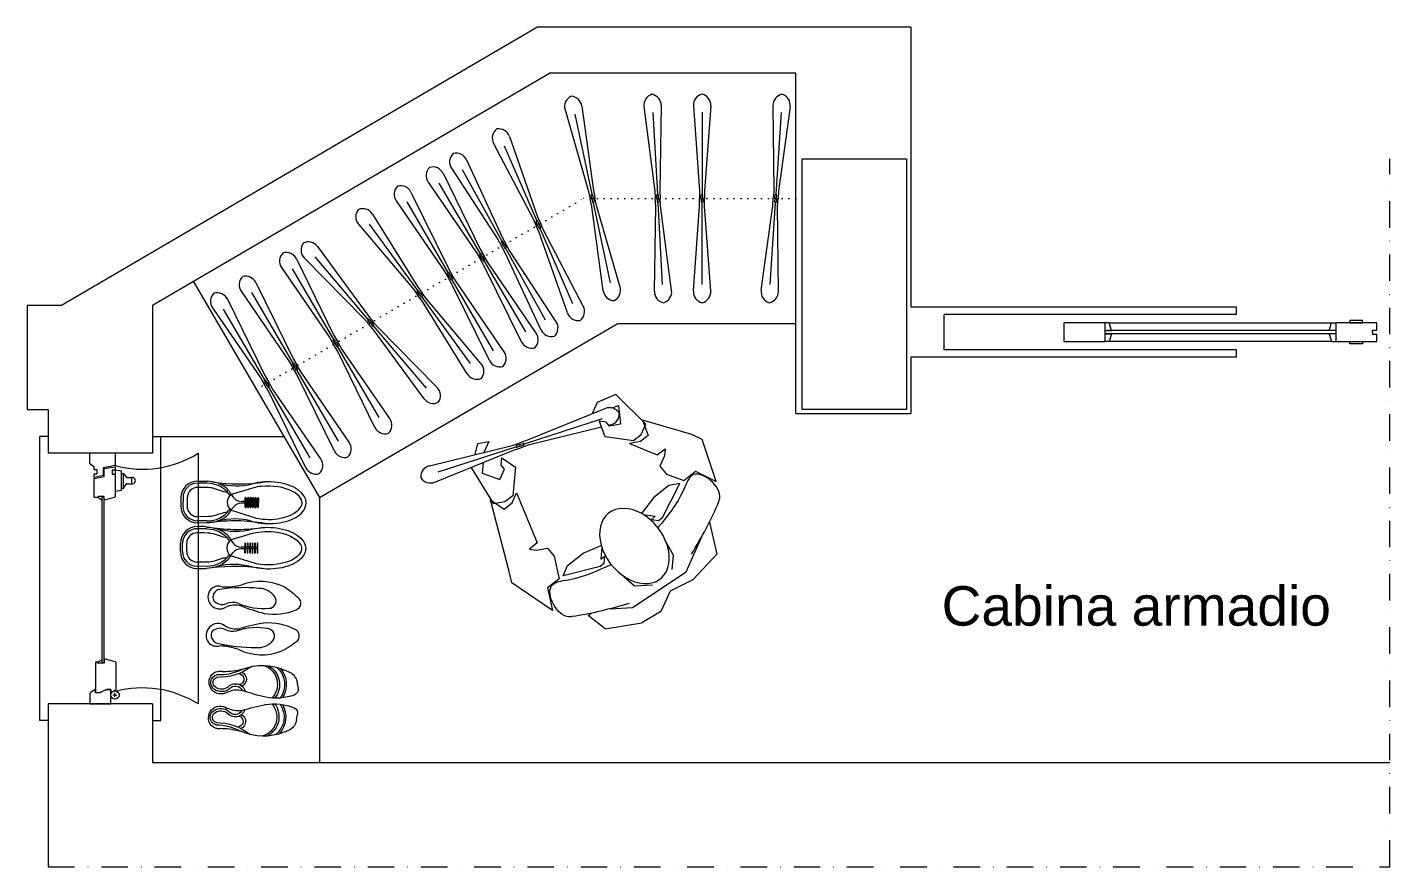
# Model space of a CAD drawing. Header units: millimetres. Extents: x 19853 to 22240, y 676 to 1165.
# Drawn here: x 19853 to 20505, y 763 to 1165 of the extents above; entities that cross this region are included whole.
import ezdxf

# ---------------------------------------------------------------- set-up
doc = ezdxf.new("R2010")
doc.units = ezdxf.units.MM
for name, pattern in [('0', [0]), ('PUNTO2', [3.175, 0, -3.175]), ('TRATTOPUNTO', [25.4, 12.7, -6.35, 0, -6.35])]:
    doc.linetypes.add(name, pattern=pattern)
for name, color, linetype, lineweight in [('MURATURA', 5, 'Continuous', 20), ('PROIEZIONI_sottili', 8, 'Continuous', 5), ('TESTO', 252, 'Continuous', 9)]:
    doc.layers.add(name, color=color, linetype=linetype, lineweight=lineweight)
doc.styles.get("Standard").update_dxf_attribs({"font": 'ARIAL.TTF'})

# ---------------------------------------------------------------- blocks, each defined once
blk = doc.blocks.new("uomo dall'alto")
at = {"layer": 'PROIEZIONI_sottili'}
for p, q in [((71.81, 71.55), (68.13, 30.96)), ((75.4, 67.9), (69.03, 29.2)), ((79.97, 70.21), (70.45, 30.58)), ((66.95, 23.78), (67.54, 27.37)), ((68.13, 30.96), (67.54, 27.37)), ((68.31, 27.24), (68.04, 25.61)), ((68.31, 27.24), (68.58, 28.88)), ((69.08, 27.12), (68.81, 25.48)), ((69.08, 27.12), (69.35, 28.75)), ((69.27, 23.4), (69.86, 26.99)), ((70.45, 30.58), (69.86, 26.99)), ((58.5, -11.4), (66.95, 23.78)), ((62, -13.54), (68.37, 25.16)), ((65.59, -17.2), (69.27, 23.4)), ((57.43, -15.85), (57.64, -14.97))]:
    blk.add_line(p, q, dxfattribs=at)
at = {"layer": 'PROIEZIONI_sottili', "linetype": '0'}
for p, q in [((-8.72, 49.64), (12.02, 60.9)), ((12.02, 60.9), (17.38, 59.51)), ((17.38, 59.51), (51.99, 51.67)), ((49.54, 51.19), (69.62, 52.65)), ((69.62, 52.65), (70.06, 52.27)), ((1.99, 46.87), (-8.72, 49.64)), ((3.34, 39.87), (1.99, 46.87)), ((22.53, 45.99), (20.53, 43.18)), ((23.43, 41.33), (22.53, 45.99)), ((51.99, 51.67), (45.08, 47.92)), ((45.08, 47.92), (45.97, 43.25)), ((47.98, 46.06), (49.54, 51.19)), ((48.88, 41.39), (47.98, 46.06)), ((65.16, 49.37), (58.7, 43.28)), ((69.54, 46.56), (65.16, 49.37)), ((74.7, 48.27), (78.79, 44.74)), ((14.06, 37.1), (3.34, 39.87)), ((20.53, 43.18), (18.97, 38.05)), ((49.33, 39.06), (23.43, 41.33)), ((45.97, 43.25), (49.33, 39.06)), ((60.49, 33.96), (48.88, 41.39)), ((58.7, 43.28), (62.05, 39.09)), ((62.05, 39.09), (64.51, 39.57)), ((64.51, 39.57), (67.41, 37.71)), ((73.88, 43.79), (73.66, 43.93)), ((77.23, 39.6), (73.88, 43.79)), ((78.79, 44.74), (77.23, 39.6)), ((-28.12, 31.39), (-18.75, 35.62)), ((-18.75, 35.62), (-18.41, 33.84)), ((-0.43, 19.8), (3.79, 37.54)), ((3.79, 37.54), (7.15, 33.35)), ((7.15, 33.35), (8.94, 24.02)), ((18.97, 38.05), (14.06, 37.1)), ((67.41, 37.71), (60.49, 33.96)), ((-28.12, 31.39), (-33.58, 14.39)), ((-20.6, 24.83), (-24.97, 15.07)), ((0.02, 17.47), (-0.43, 19.8)), ((8.94, 24.02), (8.31, 14.64)), ((-32.95, 3.78), (-33.58, 14.39)), ((-24.97, 15.07), (-21.59, -15.72)), ((2.93, 15.61), (0.02, 17.47)), ((2.48, 17.94), (2.93, 15.61)), ((7.39, 14.8), (2.48, 17.94)), ((-16.26, 9.49), (-19.82, 1.55)), ((-9.87, 11.8), (-16.26, 9.49)), ((-26.29, -4.54), (-32.95, 3.78)), ((-26.5, -16.67), (-26.29, -4.54)), ((-17.58, -10.11), (-11.77, -13.83)), ((8.32, -12.38), (6.31, -15.18)), ((8.77, -14.71), (8.32, -12.38)), ((12.16, -9.97), (8.77, -14.71)), ((17.03, -17.96), (12.96, -9.48)), ((53.85, -10.86), (45.83, -22.08)), ((61.67, -11.77), (53.85, -10.86)), ((59.66, -14.58), (61.67, -11.77)), ((66.58, -10.83), (65.99, -12.78)), ((69.93, -15.02), (66.58, -10.83)), ((-20.9, -32.52), (-26.5, -16.67)), ((-21.59, -15.72), (-9.86, -30.38)), ((-11.77, -13.83), (-4.98, -13.6)), ((6.31, -15.18), (6.76, -17.52)), ((6.76, -17.52), (17.27, -32.42)), ((18.83, -27.28), (17.03, -17.96)), ((55.65, -20.19), (57.21, -15.05)), ((57.21, -15.05), (59.66, -14.58)), ((69.27, -24.82), (69.93, -15.02)), ((45.38, -19.75), (34.46, -29.11)), ((43.83, -24.89), (45.38, -19.75)), ((44.73, -29.55), (43.83, -24.89)), ((45.83, -22.08), (46.73, -26.74)), ((50.09, -30.94), (69.27, -24.82)), ((63.92, -23.43), (55.65, -20.19)), ((64.41, -20.12), (63.92, -23.43)), ((-5.7, -36.45), (-20.9, -32.52)), ((17.27, -32.42), (18.83, -27.28)), ((24.19, -28.67), (17.72, -34.75)), ((29.1, -27.72), (24.19, -28.67)), ((32.45, -31.92), (29.1, -27.72)), ((35.36, -33.77), (32.45, -31.92)), ((34.46, -29.11), (35.36, -33.77)), ((35.6, -48.24), (52.54, -30.46)), ((52.54, -30.46), (44.73, -29.55)), ((46.73, -26.74), (50.09, -30.94)), ((17.72, -34.75), (19.07, -41.75)), ((19.07, -41.75), (10.15, -48.31)), ((10.15, -48.31), (31.14, -51.52)), ((31.14, -51.52), (35.6, -48.24))]:
    blk.add_line(p, q, dxfattribs=at)
at = {"layer": 'PROIEZIONI_sottili', "linetype": 'Continuous'}
for p, q in [((-6.29, 13.47), (-8.6, 12.49)), ((-3.86, 14.23), (-6.29, 13.47)), ((-1.35, 14.77), (-3.86, 14.23)), ((1.19, 15.09), (-1.35, 14.77)), ((3.72, 15.16), (1.19, 15.09)), ((6.2, 14.99), (3.72, 15.16)), ((8.59, 14.6), (6.2, 14.99)), ((10.85, 13.97), (8.59, 14.6)), ((12.94, 13.12), (10.85, 13.97)), ((14.84, 12.07), (12.94, 13.12)), ((-15.99, 6.86), (-17.22, 5.13)), ((-14.49, 8.48), (-15.99, 6.86)), ((-12.73, 9.98), (-14.49, 8.48)), ((-10.76, 11.32), (-12.73, 9.98)), ((-8.6, 12.49), (-10.76, 11.32)), ((16.5, 10.83), (14.84, 12.07)), ((17.9, 9.43), (16.5, 10.83)), ((19.03, 7.88), (17.9, 9.43)), ((19.85, 6.21), (19.03, 7.88)), ((-18.77, 1.49), (-19.08, -0.37)), ((-18.15, 3.33), (-18.77, 1.49)), ((-17.22, 5.13), (-18.15, 3.33)), ((20.35, 4.45), (19.85, 6.21)), ((19.93, -1.08), (20.39, 0.78)), ((20.54, 2.63), (20.35, 4.45)), ((20.39, 0.78), (20.54, 2.63)), ((-19.08, -0.37), (-19.06, -2.21)), ((-19.06, -2.21), (-18.71, -4)), ((-18.71, -4), (-18.05, -5.72)), ((-18.05, -5.72), (-17.07, -7.33)), ((15.07, -7.91), (16.7, -6.35)), ((16.7, -6.35), (18.06, -4.67)), ((18.06, -4.67), (19.15, -2.9)), ((19.15, -2.9), (19.93, -1.08)), ((-17.07, -7.33), (-15.81, -8.81)), ((-15.81, -8.81), (-14.27, -10.14)), ((-14.27, -10.14), (-12.49, -11.28)), ((-12.49, -11.28), (-10.49, -12.23)), ((-10.49, -12.23), (-8.31, -12.97)), ((-8.31, -12.97), (-5.98, -13.49)), ((4.04, -13.2), (6.51, -12.54)), ((6.51, -12.54), (8.89, -11.67)), ((8.89, -11.67), (11.13, -10.6)), ((11.13, -10.6), (13.2, -9.34)), ((13.2, -9.34), (15.07, -7.91)), ((-5.98, -13.49), (-3.54, -13.77)), ((-3.54, -13.77), (-1.03, -13.82)), ((-1.03, -13.82), (1.51, -13.62)), ((1.51, -13.62), (4.04, -13.2))]:
    blk.add_line(p, q, dxfattribs=at)
at = {"layer": 'PROIEZIONI_sottili'}
for centre, radius, start, end in [((77.26, 71.06), 5.47, 94.66438, 174.81734), ((74.64, 71.49), 5.47, 346.49805, 66.65101), ((68.7, 27.18), 0.475, 135.49004, 205.82535), ((68.97, 28.81), 0.389, 350.6577, 170.6577), ((68.7, 27.18), 0.475, 315.49004, 25.82535), ((68.43, 25.54), 0.389, 170.6577, 350.6577), ((62.75, -17.13), 5.47, 166.49805, 246.65101), ((60.14, -16.7), 5.47, 274.66438, 354.81734)]:
    blk.add_arc(centre, radius, start, end, dxfattribs=at)
at = {"layer": 'PROIEZIONI_sottili', "linetype": '0'}
for points in [[(-22.52, 15.54), (-15.59, 42.76), (-14.93, 44.25), (2.03, 44.65), (0.94, 36.27), (-1.98, 14.66)], [(-15.33, -21.77), (1.08, -44.93), (2.25, -46.08), (18.14, -40.14), (14.01, -32.76), (3.41, -13.32)]]:
    blk.add_spline(points, degree=3, dxfattribs=at)

msp = doc.modelspace()

# ---------------------------------------------------------------- linework, layer by layer
at = {"layer": 'MURATURA'}
for p, q in [((19869, 1032.24), (20096.65, 1165.24)), ((20275.61, 1165.24), (20096.65, 1165.24)), ((20275.61, 1165.24), (20275.61, 1031.24)), ((19912.61, 1032.24), (20102.61, 1143.24)), ((20220.61, 1143.24), (20102.61, 1143.24)), ((20220.61, 980.24), (20220.61, 1143.24)), ((19852.61, 1032.24), (19869, 1032.24)), ((19852.61, 1032.24), (19852.61, 982.24)), ((19912.61, 1032.24), (19912.61, 961.24)), ((20431.61, 1031.24), (20275.61, 1031.24)), ((20431.61, 1027.74), (20431.61, 1031.24)), ((20368.59, 1023.72), (20368.59, 1014.77)), ((20479.16, 1023.72), (20479.16, 1014.77)), ((20431.61, 1007.24), (20275.61, 1007.24)), ((20275.61, 1007.24), (20275.61, 980.24)), ((20431.61, 1007.24), (20431.61, 1010.74)), ((19852.61, 982.24), (19862.61, 982.24)), ((19862.61, 982.24), (19862.61, 961.24)), ((20220.61, 980.24), (20275.61, 980.24)), ((19912.61, 961.24), (19862.61, 961.24)), ((19862.61, 841.24), (19862.61, 763.24)), ((19912.61, 841.24), (19862.61, 841.24)), ((19912.61, 841.24), (19912.61, 813.24)), ((19912.61, 813.24), (20504.99, 813.24))]:
    msp.add_line(p, q, dxfattribs=at)
at = {"layer": 'MURATURA', "linetype": 'TRATTOPUNTO'}
msp.add_lwpolyline([(19862.61, 763.24), (20504.99, 763.24), (20504.99, 1102.28)], dxfattribs=at)
at = {"layer": 'MURATURA'}
msp.add_lwpolyline([(20223.61, 1102.24), (20273.61, 1102.24), (20273.61, 982.24), (20223.61, 982.24)], close=True, dxfattribs=at)
for points in [[(20368.59, 1023.72), (20348.97, 1023.72), (20348.97, 1014.77), (20368.59, 1014.77)], [(20498.78, 1020.24), (20498.78, 1023.72), (20479.16, 1023.72)], [(20479.16, 1014.77), (20498.78, 1014.77), (20498.78, 1018.24)]]:
    msp.add_lwpolyline(points, dxfattribs=at)
at = {"layer": 'PROIEZIONI_sottili'}
for p, q in [((20110.09, 1125.73), (20121.38, 1086.56)), ((20114.76, 1123.62), (20122.86, 1085.25)), ((20118.18, 1127.43), (20123.68, 1087.05)), ((20147.89, 1127.23), (20153.13, 1086.81)), ((20152.19, 1124.44), (20154.4, 1085.29)), ((20156.14, 1127.7), (20155.48, 1086.94)), ((20171.6, 1127.54), (20174.55, 1086.88)), ((20175.73, 1124.51), (20175.73, 1085.29)), ((20179.86, 1127.54), (20176.91, 1086.88)), ((20209.64, 1127.71), (20210.02, 1086.95)), ((20213.57, 1124.43), (20211.09, 1085.29)), ((20217.89, 1127.18), (20212.36, 1086.8)), ((20075.9, 1109.65), (20094.83, 1073.55)), ((20083.48, 1112.95), (20096.98, 1074.49)), ((20080.89, 1108.53), (20096.54, 1072.56)), ((20055.71, 1097.75), (20077.99, 1063.62)), ((20060.79, 1097.1), (20079.79, 1062.8)), ((20062.94, 1101.75), (20080.05, 1064.76)), ((20044.54, 1091.13), (20067.6, 1057.52)), ((20049.63, 1090.6), (20069.42, 1056.73)), ((20051.68, 1095.3), (20069.63, 1058.7)), ((20036.32, 1086.32), (20054.27, 1049.73)), ((20121.38, 1086.56), (20122.13, 1083)), ((20122.88, 1079.44), (20122.13, 1083)), ((20122.9, 1083.16), (20122.56, 1084.79)), ((20122.9, 1083.16), (20123.25, 1081.54)), ((20123.66, 1083.32), (20123.32, 1084.95)), ((20123.66, 1083.32), (20124.01, 1081.7)), ((20123.68, 1087.05), (20124.44, 1083.49)), ((20125.19, 1079.93), (20124.44, 1083.49)), ((20153.13, 1086.81), (20153.34, 1083.18)), ((20153.54, 1079.55), (20153.34, 1083.18)), ((20154.12, 1083.22), (20154.03, 1084.88)), ((20154.12, 1083.22), (20154.22, 1081.57)), ((20154.9, 1083.27), (20154.81, 1084.92)), ((20154.9, 1083.27), (20154.99, 1081.61)), ((20155.48, 1086.94), (20155.69, 1083.31)), ((20155.89, 1079.68), (20155.69, 1083.31)), ((20174.55, 1086.88), (20174.55, 1083.24)), ((20174.55, 1079.61), (20174.55, 1083.24)), ((20175.34, 1083.24), (20175.34, 1084.9)), ((20175.34, 1083.24), (20175.34, 1081.59)), ((20176.12, 1083.24), (20176.12, 1084.9)), ((20176.12, 1083.24), (20176.12, 1081.59)), ((20176.91, 1086.88), (20176.91, 1083.24)), ((20176.91, 1079.61), (20176.91, 1083.24)), ((20209.56, 1079.69), (20209.79, 1083.32)), ((20210.02, 1086.95), (20209.79, 1083.32)), ((20210.57, 1083.27), (20210.47, 1081.61)), ((20210.57, 1083.27), (20210.68, 1084.92)), ((20211.35, 1083.22), (20211.24, 1081.57)), ((20211.35, 1083.22), (20211.45, 1084.87)), ((20211.9, 1079.54), (20212.13, 1083.17)), ((20212.36, 1086.8), (20212.13, 1083.17)), ((20029.18, 1082.16), (20052.24, 1048.54)), ((20034.28, 1081.63), (20054.06, 1047.76)), ((20128.39, 1039.05), (20122.88, 1079.44)), ((20131.81, 1042.87), (20123.71, 1081.24)), ((20136.48, 1040.76), (20125.19, 1079.93)), ((20152.88, 1038.79), (20153.54, 1079.55)), ((20156.83, 1042.04), (20154.63, 1081.2)), ((20161.13, 1039.26), (20155.89, 1079.68)), ((20171.6, 1038.95), (20174.55, 1079.61)), ((20175.73, 1041.98), (20175.73, 1081.2)), ((20179.86, 1038.95), (20176.91, 1079.61)), ((20204.03, 1039.3), (20209.56, 1079.69)), ((20208.35, 1042.06), (20210.83, 1081.2)), ((20212.28, 1038.78), (20211.9, 1079.54)), ((20011.21, 1070.92), (20037.51, 1039.78)), ((20016.33, 1070.91), (20039.39, 1039.18)), ((20017.9, 1075.78), (20039.41, 1041.16)), ((20094.83, 1073.55), (20096.28, 1070.22)), ((20097.73, 1066.88), (20096.28, 1070.22)), ((20097, 1070.53), (20096.34, 1072.05)), ((20096.98, 1074.49), (20098.44, 1071.16)), ((20097, 1070.53), (20097.66, 1069.01)), ((20097.71, 1070.84), (20097.05, 1072.36)), ((20097.71, 1070.84), (20098.37, 1069.32)), ((20099.89, 1067.82), (20098.44, 1071.16)), ((20077.99, 1063.62), (20079.76, 1060.44)), ((20080.05, 1064.76), (20081.81, 1061.58)), ((20111.24, 1028.42), (20097.73, 1066.88)), ((20113.82, 1032.85), (20098.17, 1068.81)), ((20118.82, 1031.72), (20099.89, 1067.82)), ((19991.54, 1060.21), (20015.61, 1027.32)), ((20067.6, 1057.52), (20069.43, 1054.37)), ((20069.63, 1058.7), (20071.46, 1055.56)), ((20080.45, 1060.82), (20079.64, 1062.27)), ((20081.52, 1057.25), (20079.76, 1060.44)), ((20081.12, 1061.19), (20080.32, 1062.64)), ((20080.45, 1060.82), (20081.25, 1059.37)), ((20081.12, 1061.19), (20081.93, 1059.74)), ((20098.63, 1020.26), (20081.52, 1057.25)), ((20100.78, 1024.91), (20081.78, 1059.22)), ((20083.58, 1058.39), (20081.81, 1061.58)), ((20105.86, 1024.26), (20083.58, 1058.39)), ((19981.51, 1054.31), (19999.47, 1017.71)), ((19985.24, 1054.86), (20013.82, 1025.79)), ((19990.35, 1055.23), (20015.74, 1025.34)), ((20070.11, 1054.77), (20069.28, 1056.2)), ((20071.27, 1051.23), (20069.43, 1054.37)), ((20070.78, 1055.16), (20069.95, 1056.59)), ((20070.11, 1054.77), (20070.95, 1053.34)), ((20070.78, 1055.16), (20071.62, 1053.73)), ((20089.22, 1014.64), (20071.27, 1051.23)), ((20073.3, 1052.42), (20071.46, 1055.56)), ((20091.26, 1019.34), (20071.48, 1053.2)), ((20096.36, 1018.81), (20073.3, 1052.42)), ((19974.38, 1050.14), (19997.43, 1016.53)), ((19979.47, 1049.61), (19999.25, 1015.74)), ((20052.24, 1048.54), (20054.08, 1045.4)), ((20054.76, 1045.8), (20053.92, 1047.23)), ((20055.91, 1042.26), (20054.08, 1045.4)), ((20054.27, 1049.73), (20056.11, 1046.59)), ((20055.43, 1046.19), (20054.59, 1047.62)), ((20054.76, 1045.8), (20055.59, 1044.37)), ((20055.43, 1046.19), (20056.27, 1044.76)), ((20057.94, 1043.45), (20056.11, 1046.59)), ((20075.91, 1010.37), (20056.13, 1044.23)), ((19932.08, 1043.62), (19992.61, 940)), ((19954.97, 1038.8), (19978.03, 1005.19)), ((19960.06, 1038.27), (19979.85, 1004.41)), ((19962.11, 1042.97), (19980.06, 1006.38)), ((20037.51, 1039.78), (20039.64, 1036.84)), ((20040.28, 1037.3), (20039.31, 1038.64)), ((20039.41, 1041.16), (20041.55, 1038.22)), ((20040.91, 1037.76), (20039.94, 1039.1)), ((20040.28, 1037.3), (20041.26, 1035.96)), ((20040.91, 1037.76), (20041.89, 1036.42)), ((20043.69, 1035.28), (20041.55, 1038.22)), ((20073.87, 1005.67), (20055.91, 1042.26)), ((20081, 1009.84), (20057.94, 1043.45)), ((19941.33, 1030.83), (19964.39, 997.22)), ((19948.47, 1035), (19966.42, 998.41)), ((20041.78, 1033.89), (20039.64, 1036.84)), ((20063.3, 999.27), (20041.78, 1033.89)), ((20064.86, 1004.15), (20041.8, 1035.87)), ((20069.98, 1004.13), (20043.69, 1035.28)), ((19946.42, 1030.3), (19966.21, 996.44)), ((20013.82, 1025.79), (20016.17, 1023.02)), ((20015.61, 1027.32), (20017.96, 1024.54)), ((20016.77, 1023.53), (20015.7, 1024.79)), ((20017.36, 1024.03), (20016.29, 1025.3)), ((20020.32, 1021.77), (20017.96, 1024.54)), ((20291.61, 1010.74), (20291.61, 1027.74)), ((20431.61, 1027.74), (20291.61, 1027.74)), ((19992.61, 940), (20135.09, 1023.24)), ((19999.47, 1017.71), (20001.3, 1014.57)), ((20018.53, 1020.25), (20016.17, 1023.02)), ((20016.77, 1023.53), (20017.85, 1022.27)), ((20017.36, 1024.03), (20018.44, 1022.77)), ((20043.79, 992.34), (20018.39, 1022.22)), ((20042.6, 987.35), (20018.53, 1020.25)), ((20048.9, 992.71), (20020.32, 1021.77)), ((20220.61, 1023.24), (20135.09, 1023.24)), ((20479.16, 1020.03), (20368.59, 1020.03)), ((20479.16, 1018.46), (20368.59, 1018.46)), ((20370.63, 1023.72), (20477.12, 1023.72)), ((20496.78, 1019.24), (20496.78, 1020.24)), ((20496.78, 1020.24), (20498.78, 1020.24)), ((20496.78, 1019.24), (20496.78, 1018.24)), ((20496.78, 1018.24), (20498.78, 1018.24)), ((19997.43, 1016.53), (19999.27, 1013.38)), ((19999.95, 1013.78), (19999.11, 1015.21)), ((20001.11, 1010.24), (19999.27, 1013.38)), ((20000.62, 1014.17), (19999.79, 1015.6)), ((19999.95, 1013.78), (20000.79, 1012.35)), ((20000.62, 1014.17), (20001.46, 1012.74)), ((20003.14, 1011.43), (20001.3, 1014.57)), ((20021.1, 978.35), (20001.32, 1012.21)), ((20026.2, 977.82), (20003.14, 1011.43)), ((20477.12, 1014.77), (20370.63, 1014.77)), ((19978.03, 1005.19), (19979.86, 1002.05)), ((19980.06, 1006.38), (19981.9, 1003.23)), ((20019.06, 973.65), (20001.11, 1010.24)), ((20431.61, 1010.74), (20291.61, 1010.74)), ((19966.42, 998.41), (19968.25, 995.26)), ((19980.54, 1002.44), (19979.71, 1003.88)), ((19981.7, 998.91), (19979.86, 1002.05)), ((19981.22, 1002.84), (19980.38, 1004.27)), ((19980.54, 1002.44), (19981.38, 1001.01)), ((19981.22, 1002.84), (19982.05, 1001.41)), ((19999.65, 962.31), (19981.7, 998.91)), ((19983.73, 1000.09), (19981.9, 1003.23)), ((20001.7, 967.01), (19981.91, 1000.87)), ((20006.79, 966.48), (19983.73, 1000.09)), ((19964.39, 997.22), (19966.22, 994.08)), ((19966.9, 994.47), (19966.07, 995.91)), ((19968.06, 990.94), (19966.22, 994.08)), ((19967.57, 994.87), (19966.74, 996.3)), ((19966.9, 994.47), (19967.74, 993.04)), ((19967.57, 994.87), (19968.41, 993.44)), ((19970.09, 992.12), (19968.25, 995.26)), ((19988.05, 959.04), (19968.27, 992.9)), ((19993.15, 958.51), (19970.09, 992.12)), ((19986.01, 954.34), (19968.06, 990.94)), ((19862.61, 969.24), (19858.61, 969.24)), ((19858.61, 833.24), (19858.61, 969.24)), ((19912.61, 969.24), (19916.61, 969.24)), ((19916.61, 833.24), (19916.61, 969.24)), ((19916.61, 969.24), (19975.53, 969.24)), ((19882.63, 956.3), (19882.63, 961.24)), ((19894.69, 961.24), (19894.68, 955.32)), ((19934.39, 961.24), (19934.39, 841.24)), ((19884.72, 954.75), (19882.89, 955.85)), ((19884.72, 953.28), (19884.72, 954.75)), ((19886.14, 953.28), (19884.72, 953.28)), ((19886.14, 951.35), (19886.14, 953.28)), ((19894.68, 955.32), (19888.94, 954.28)), ((19888.94, 954.28), (19888.94, 950.59)), ((19884.71, 949.65), (19884.72, 951.35)), ((19888.94, 950.59), (19884.71, 949.65)), ((19884.72, 951.35), (19886.14, 951.35)), ((19897.68, 951.6), (19898.65, 951.6)), ((19898.65, 944.6), (19898.65, 951.6)), ((19898.65, 951.6), (19900, 949.8)), ((19898.65, 944.6), (19900, 946.4)), ((19900.4, 949.6), (19902.65, 949.6)), ((19900.4, 946.6), (19902.65, 946.6)), ((19902.65, 946.6), (19902.65, 949.6)), ((19938.76, 946.86), (19934.26, 946.9)), ((19934.27, 947.9), (19938.77, 947.86)), ((19888.39, 938.64), (19886.59, 940.14)), ((19888.39, 940.33), (19889.43, 940.33)), ((19888.39, 940.33), (19888.39, 861.07)), ((19889.43, 861.07), (19889.43, 940.33)), ((19897.68, 944.6), (19898.65, 944.6)), ((19926.19, 939.98), (19926.15, 935.98)), ((19927.19, 939.97), (19927.15, 935.97)), ((19929.19, 939.95), (19929.15, 935.95)), ((19961.13, 944.76), (19949.75, 941.4)), ((19950.21, 941.53), (19951.34, 940.06)), ((19956.91, 935.47), (19956.96, 939.88)), ((19957.35, 939.87), (19957.31, 935.47)), ((19958.11, 935.46), (19958.16, 939.87)), ((19958.55, 939.86), (19958.51, 935.46)), ((19959.31, 935.45), (19959.36, 939.85)), ((19959.75, 939.85), (19959.71, 935.44)), ((19960.44, 935.44), (19960.49, 939.84)), ((19960.88, 939.84), (19960.84, 935.43)), ((19961.64, 935.42), (19961.69, 939.83)), ((19962.08, 939.83), (19962.04, 935.42)), ((19962.84, 935.41), (19962.89, 939.82)), ((19963.28, 939.81), (19963.24, 935.41)), ((19992.61, 940), (19992.61, 813.24)), ((19960.99, 930.51), (19949.68, 934.1)), ((19950.14, 933.95), (19951.29, 935.4)), ((19956.93, 937.28), (19955.25, 937.29)), ((19956.94, 938.07), (19955.26, 938.09)), ((19958.14, 938.06), (19957.33, 938.07)), ((19958.13, 937.26), (19957.33, 937.27)), ((19959.34, 938.05), (19958.53, 938.06)), ((19959.33, 937.25), (19958.53, 937.26)), ((19960.47, 938.04), (19959.73, 938.05)), ((19960.46, 937.24), (19959.73, 937.25)), ((19961.67, 938.03), (19960.86, 938.04)), ((19961.66, 937.23), (19960.86, 937.24)), ((19962.87, 938.02), (19962.06, 938.02)), ((19962.86, 937.22), (19962.06, 937.22)), ((19934.07, 927.9), (19938.58, 928.04)), ((19938.58, 928.86), (19934.08, 928.9)), ((19938.55, 925.08), (19934.05, 925.12)), ((19960.91, 922.98), (19949.54, 919.62)), ((19925.94, 914.2), (19925.98, 918.2)), ((19926.94, 914.19), (19926.98, 918.19)), ((19928.94, 914.17), (19928.98, 918.17)), ((19949.92, 912.17), (19951.07, 913.62)), ((19949.99, 919.75), (19951.12, 918.28)), ((19956.72, 916.29), (19955.04, 916.31)), ((19956.71, 915.49), (19955.04, 915.51)), ((19956.74, 918.1), (19956.7, 913.69)), ((19957.09, 913.69), (19957.13, 918.09)), ((19957.91, 915.48), (19957.11, 915.49)), ((19957.92, 916.28), (19957.12, 916.29)), ((19957.94, 918.09), (19957.9, 913.68)), ((19958.29, 913.68), (19958.33, 918.08)), ((19959.11, 915.47), (19958.31, 915.48)), ((19959.12, 916.27), (19958.32, 916.28)), ((19959.14, 918.07), (19959.1, 913.67)), ((19959.49, 913.66), (19959.53, 918.07)), ((19960.24, 915.46), (19959.51, 915.47)), ((19960.25, 916.26), (19959.52, 916.27)), ((19960.27, 918.06), (19960.23, 913.66)), ((19960.62, 913.65), (19960.66, 918.06)), ((19961.44, 915.45), (19960.64, 915.46)), ((19961.45, 916.25), (19960.65, 916.26)), ((19961.47, 918.05), (19961.43, 913.64)), ((19961.82, 913.64), (19961.86, 918.05)), ((19962.64, 915.44), (19961.84, 915.44)), ((19962.65, 916.24), (19961.85, 916.24)), ((19962.67, 918.04), (19962.63, 913.63)), ((19963.02, 913.63), (19963.06, 918.03)), ((19938.37, 907.08), (19933.87, 907.12)), ((19960.77, 908.73), (19949.46, 912.31)), ((19933.86, 906.12), (19938.36, 906.08)), ((19886.3, 861.28), (19888.39, 862.39)), ((19888.39, 861.07), (19889.43, 861.07)), ((19981.9, 851.06), (19982.3, 848.55)), ((19894.58, 845.47), (19893.58, 845.47)), ((19894.58, 844.47), (19894.58, 846.47)), ((19894.58, 845.47), (19895.58, 845.47)), ((19981.57, 833.74), (19982.06, 836.22)), ((19862.61, 833.24), (19858.61, 833.24)), ((19912.61, 833.24), (19916.61, 833.24))]:
    msp.add_line(p, q, dxfattribs=at)
at = {"layer": 'PROIEZIONI_sottili', "linetype": 'PUNTO2'}
for p in [(19962.34, 991.81), (20220.61, 1083.24)]:
    msp.add_line(p, (20118.85, 1083.24), dxfattribs=at)
at = {"layer": 'PROIEZIONI_sottili'}
for points in [[(20485.95, 1024.82), (20485.95, 1023.72), (20491.99, 1023.72), (20491.99, 1024.82)], [(20485.95, 1013.67), (20485.95, 1014.77), (20491.99, 1014.77), (20491.99, 1013.67)], [(19894.68, 943.1), (19897.68, 943.6), (19897.68, 952.6), (19894.68, 953.1)]]:
    msp.add_lwpolyline(points, close=True, dxfattribs=at)
for points in [[(20368.59, 1020.03), (20371.73, 1020.03), (20370.63, 1023.72), (20368.59, 1023.72)], [(20368.59, 1018.46), (20371.73, 1018.46), (20370.63, 1014.77), (20368.59, 1014.77)], [(20479.16, 1020.03), (20476.02, 1020.03), (20477.12, 1023.72), (20479.16, 1023.72)], [(20479.16, 1018.46), (20476.02, 1018.46), (20477.12, 1014.77), (20479.16, 1014.77)]]:
    msp.add_lwpolyline(points, dxfattribs=at)
for points in [[(19894.67, 951.19), (19894.67, 949.13), (19894.65, 940.49, -0.338213), (19894.3, 940.03), (19889.43, 938.71), (19889.44, 940.61), (19886.59, 940.61), (19886.59, 940.14), (19884.7, 940.14), (19884.71, 946.31), (19884.71, 949.15), (19889.45, 950.09), (19889.46, 953.88), (19894.68, 954.82), (19894.67, 953.12), (19893.25, 953.12), (19893.25, 951.19)], [(19886.3, 861.28), (19885.25, 861.28), (19885.25, 854.47), (19885.25, 846.61), (19887.35, 846.61), (19890.49, 848.19), (19892.58, 848.19), (19892.58, 846.61), (19894.95, 848.03, 0.263447), (19895.2, 848.48), (19895.2, 860.88, 0.338213), (19894.82, 861.39), (19889.44, 862.85), (19889.44, 860.76), (19886.3, 860.76)]]:
    msp.add_lwpolyline(points, format="xyb", close=True, dxfattribs=at)
msp.add_lwpolyline([(19882.63, 841.24), (19892.58, 841.24), (19892.58, 848.05), (19890.49, 848.05), (19887.35, 846.48), (19885.25, 846.48), (19885.25, 848.05), (19882.89, 846.63, 0.263447), (19882.63, 846.19), (19882.63, 841.24)], format="xyb", dxfattribs=at)
msp.add_circle((19894.58, 845.47), 2, dxfattribs=at)
for centre, radius, start, end in [((20115.35, 1127.24), 5.47, 115.92568, 196.07864), ((20112.76, 1126.7), 5.47, 7.75936, 87.91232), ((20153.32, 1127.94), 5.47, 107.23461, 187.38757), ((20150.67, 1127.79), 5.47, 359.06828, 79.22124), ((20177.05, 1127.93), 5.47, 104.00668, 184.15964), ((20174.41, 1127.93), 5.47, 355.84036, 75.99332), ((20215.11, 1127.76), 5.47, 100.3753, 180.52825), ((20212.47, 1127.93), 5.47, 352.20897, 72.36193), ((20080.74, 1112.19), 5.47, 127.51929, 207.67224), ((20078.31, 1111.14), 5.47, 19.35296, 99.50592), ((20060.29, 1100.74), 5.47, 132.9876, 213.14056), ((20057.97, 1099.46), 5.47, 24.82127, 104.97423), ((20049.05, 1094.22), 5.47, 134.30061, 214.45356), ((20046.76, 1092.88), 5.47, 26.13428, 106.28724), ((20033.69, 1085.25), 5.47, 134.30061, 214.45356), ((20031.41, 1083.91), 5.47, 26.13428, 106.28724), ((20122.94, 1084.87), 0.389, 11.919, 191.919), ((20123.28, 1083.24), 0.475, 156.75135, 227.08666), ((20123.28, 1083.24), 0.475, 336.75135, 47.08666), ((20154.42, 1084.9), 0.389, 3.22792, 183.22792), ((20154.51, 1083.24), 0.475, 148.06027, 218.39558), ((20154.51, 1083.24), 0.475, 328.06027, 38.39558), ((20175.73, 1083.24), 0.475, 144.83235, 215.16765), ((20175.73, 1084.9), 0.389, 0, 180), ((20175.73, 1083.24), 0.475, 324.83235, 35.16765), ((20210.96, 1083.24), 0.475, 141.20096, 211.53627), ((20211.07, 1084.9), 0.389, 356.36861, 176.36861), ((20210.96, 1083.24), 0.475, 321.20096, 31.53627), ((20015.39, 1074.45), 5.47, 140.02036, 220.17332), ((20013.25, 1072.9), 5.47, 31.85403, 112.00699), ((20123.63, 1081.62), 0.389, 191.919, 11.919), ((20154.6, 1081.59), 0.389, 183.22792, 3.22792), ((20175.73, 1081.59), 0.389, 180, 0), ((20210.86, 1081.59), 0.389, 176.36861, 356.36861), ((20096.7, 1072.21), 0.389, 23.5126, 203.5126), ((20097.36, 1070.69), 0.475, 168.34495, 238.68026), ((20097.36, 1070.69), 0.475, 348.34495, 58.68026), ((20098.02, 1069.17), 0.389, 203.5126, 23.5126), ((19978.89, 1053.23), 5.47, 134.30061, 214.45356), ((19976.6, 1051.9), 5.47, 26.13428, 106.28724), ((19989.14, 1058.69), 5.47, 144.3609, 224.51386), ((19987.12, 1056.98), 5.47, 36.19457, 116.34753), ((20079.98, 1062.46), 0.389, 28.98091, 208.98091), ((20080.79, 1061.01), 0.475, 173.81326, 244.14857), ((20080.79, 1061.01), 0.475, 353.81326, 64.14857), ((20081.59, 1059.56), 0.389, 208.98091, 28.98091), ((20069.61, 1056.4), 0.389, 30.29392, 210.29392), ((20070.45, 1054.97), 0.475, 175.12627, 245.46158), ((20070.45, 1054.97), 0.475, 355.12627, 65.46158), ((20071.28, 1053.54), 0.389, 210.29392, 30.29392), ((19959.48, 1041.89), 5.47, 134.30061, 214.45356), ((19957.19, 1040.56), 5.47, 26.13428, 106.28724), ((20054.26, 1047.43), 0.389, 30.29392, 210.29392), ((20055.09, 1046), 0.475, 175.12627, 245.46158), ((20055.09, 1046), 0.475, 355.12627, 65.46158), ((20055.93, 1044.57), 0.389, 210.29392, 30.29392), ((19945.84, 1033.92), 5.47, 134.30061, 214.45356), ((19943.55, 1032.59), 5.47, 26.13428, 106.28724), ((20039.62, 1038.87), 0.389, 36.01367, 216.01367), ((20040.6, 1037.53), 0.475, 180.84602, 251.18133), ((20040.6, 1037.53), 0.475, 0.84602, 71.18133), ((20133.81, 1039.79), 5.47, 187.75936, 267.91232), ((20131.22, 1039.25), 5.47, 295.92568, 16.07864), ((20158.35, 1038.7), 5.47, 179.06828, 259.22124), ((20155.71, 1038.55), 5.47, 287.23461, 7.38757), ((20177.05, 1038.56), 5.47, 175.84036, 255.99332), ((20174.41, 1038.56), 5.47, 284.00668, 4.15964), ((20209.45, 1038.56), 5.47, 172.20897, 252.36193), ((20206.81, 1038.73), 5.47, 280.3753, 0.52825), ((20041.57, 1036.19), 0.389, 216.01367, 36.01367), ((20113.97, 1029.18), 5.47, 307.51929, 27.67224), ((20016, 1025.05), 0.389, 40.35422, 220.35422), ((20017.07, 1023.78), 0.475, 5.18656, 75.52187), ((20101.28, 1021.27), 5.47, 312.9876, 33.14056), ((20116.4, 1030.24), 5.47, 199.35296, 279.50592), ((20017.07, 1023.78), 0.475, 185.18656, 255.52187), ((20018.14, 1022.52), 0.389, 220.35422, 40.35422), ((20091.85, 1015.71), 5.47, 314.30061, 34.45356), ((20103.6, 1022.56), 5.47, 204.82127, 284.97423), ((19999.45, 1015.41), 0.389, 30.29392, 210.29392), ((20000.29, 1013.98), 0.475, 175.12627, 245.46158), ((20000.29, 1013.98), 0.475, 355.12627, 65.46158), ((20001.12, 1012.55), 0.389, 210.29392, 30.29392), ((20094.13, 1017.05), 5.47, 206.13428, 286.28724), ((20078.78, 1008.08), 5.47, 206.13428, 286.28724), ((20076.49, 1006.74), 5.47, 314.30061, 34.45356), ((19980.04, 1004.07), 0.389, 30.29392, 210.29392), ((19980.88, 1002.64), 0.475, 175.12627, 245.46158), ((19980.88, 1002.64), 0.475, 355.12627, 65.46158), ((19981.72, 1001.21), 0.389, 210.29392, 30.29392), ((20067.94, 1002.16), 5.47, 211.85403, 292.00699), ((20065.8, 1000.6), 5.47, 320.02036, 40.17332), ((19966.4, 996.1), 0.389, 30.29392, 210.29392), ((19967.24, 994.67), 0.475, 175.12627, 245.46158), ((19967.24, 994.67), 0.475, 355.12627, 65.46158), ((19968.07, 993.24), 0.389, 210.29392, 30.29392), ((20044.99, 988.87), 5.47, 324.3609, 44.51386), ((20047.01, 990.58), 5.47, 216.19457, 296.34753), ((20023.97, 976.06), 5.47, 206.13428, 286.28724), ((20021.68, 974.72), 5.47, 314.30061, 34.45356), ((20002.28, 963.39), 5.47, 314.30061, 34.45356), ((19907.72, 1003.96), 50.35, 254.98924, 301.98295), ((20004.57, 964.72), 5.47, 206.13428, 286.28724), ((19883.16, 956.3), 0.524, 180, 239.03624), ((19990.92, 956.75), 5.47, 206.13428, 286.28724), ((19988.64, 955.42), 5.47, 314.30061, 34.45356), ((19900.4, 950.1), 0.5, 216.8699, 270), ((19900.4, 946.1), 0.5, 90, 143.1301), ((19902.87, 948.1), 1.52, 261.58872, 98.41128), ((19935.66, 913.1), 13.12, 77.24747, 97.00697), ((19944.76, 892.35), 5.66, 137.68417, 300.8838), ((19944.2, 892.46), 5.18, 69.5788, 134.41943), ((19945.29, 892.29), 3.8, 99.36815, 205.85754), ((19942.22, 891.43), 6.23, 78.13607, 79.98621), ((19956.01, 821.39), 75.51, 84.37756, 98.63678), ((19947.44, 929.5), 32.21, 267.44117, 284.11782), ((19964.27, 873.99), 25.87, 64.10092, 110.28816), ((19963.49, 887.22), 9.31, 32.97286, 90.504), ((19938.25, 841.74), 66.9, 48.7116, 56.09025), ((19945.97, 894.55), 5.67, 223.68368, 290.40783), ((19952.21, 877.91), 10.6, 75.05236, 115.35811), ((19950.94, 881.77), 8.04, 71.56312, 111.7975), ((19965.62, 917.38), 30.5, 246.54319, 275.04754), ((19990.9, 980.62), 99.21, 248.74979, 255.50665), ((19968.16, 890.57), 3.58, 272.28039, 28.64052), ((19980.22, 889.45), 3.36, 290.41233, 49.65427), ((19970.81, 911.26), 27.11, 259.93158, 292.96844), ((19943.94, 874.05), 5.66, 53.99854, 217.19817), ((19944.48, 874.06), 3.8, 149.0248, 255.51419), ((19944.95, 871.75), 5.67, 64.47451, 131.19865), ((19952.65, 887.77), 10.6, 239.52423, 279.82997), ((19951.04, 884.04), 8.04, 243.08483, 283.31922), ((19962.49, 847.26), 30.5, 79.8348, 108.33915), ((19982.02, 782.02), 99.21, 99.37568, 106.13254), ((19968.2, 852.89), 27.11, 61.91389, 94.95076), ((19967.41, 873.73), 3.58, 326.24182, 82.60195), ((19979.52, 873.78), 3.36, 305.22806, 64.47001), ((19943.37, 873.99), 5.18, 220.46291, 285.30354), ((19941.5, 875.19), 6.23, 274.89612, 276.74627), ((19961.48, 943.73), 75.51, 256.24556, 270.50477), ((19943.3, 836.82), 32.21, 70.76451, 87.44117), ((19963.06, 877.49), 9.31, 264.37834, 321.90948), ((19941.97, 925.04), 66.9, 298.79209, 306.17073), ((19965.01, 890.6), 25.87, 244.59418, 290.78142), ((19907.72, 798.53), 50.35, 58.01705, 105.01076)]:
    msp.add_arc(centre, radius, start, end, dxfattribs=at)
for centre, major_axis, ratio, start_param, end_param in [((19934.19, 939.9), (5.71, 5.6), 1, 0.785398, 2.356194), ((19934.19, 939.9), (4.9, -5), 1, 2.356194, 3.926991), ((19938.67, 937.86), (11.5, -0.12), 0.782609, 0.449559, 1.570796), ((19954.05, 1027.62), (57.89, 56.74), 1, 3.779751, 4.09164), ((19952.57, 977.47), (22.27, -22.72), 1, 5.238545, 5.757029), ((19968.17, 937.56), (18, -0.18), 0.555556, 4.261362, 8.305008), ((19934.19, 939.9), (3.5, -3.57), 1, 2.356194, 3.926991), ((19953.24, 937.72), (3.41, -3.48), 1, 3.037378, 4.824656), ((19949.58, 941.97), (0.428, 0.42), 1, 2.908689, 4.224084), ((19955.31, 943.09), (3.57, 3.5), 1, 3.017804, 3.926991), ((19957.15, 939.88), (0.14, 0.138), 1, -0.785398, 2.356194), ((19958.35, 939.86), (0.14, 0.138), 1, -0.785398, 2.356194), ((19959.55, 939.85), (0.14, 0.138), 1, -0.785398, 2.356194), ((19960.69, 939.84), (0.14, 0.138), 1, -0.785398, 2.356194), ((19961.89, 939.83), (0.14, 0.138), 1, -0.785398, 2.356194), ((19963.09, 939.82), (0.14, 0.138), 1, -0.785398, 2.356194), ((19934.15, 935.9), (5.6, -5.71), 1, 3.926991, 5.497787), ((19934.15, 935.9), (5, 4.9), 1, 2.356194, 3.926991), ((19934.15, 935.9), (3.57, 3.5), 1, 2.356194, 3.926991), ((19938.67, 937.86), (11.5, -0.12), 0.782609, 4.712389, 5.833626), ((19949.5, 933.52), (0.428, 0.42), 1, 0.488305, 1.8037), ((19955.2, 932.29), (3.5, -3.57), 1, 2.356194, 3.265381), ((19957.11, 935.47), (0.14, 0.138), 1, 2.356194, 5.497787), ((19958.31, 935.46), (0.14, 0.138), 1, 2.356194, 5.497787), ((19959.51, 935.45), (0.14, 0.138), 1, 2.356194, 5.497787), ((19960.64, 935.43), (0.14, 0.138), 1, 2.356194, 5.497787), ((19961.84, 935.42), (0.14, 0.138), 1, 2.356194, 5.497787), ((19963.04, 935.41), (0.14, 0.138), 1, 2.356194, 5.497787), ((19951.66, 841.71), (61.01, -62.25), 1, 2.197016, 2.49883), ((19951.78, 897.98), (22.27, -22.72), 1, 2.096953, 2.615436), ((19933.98, 918.12), (5.71, 5.6), 1, 0.785398, 2.356194), ((19933.98, 918.12), (4.9, -5), 1, 2.356194, 3.926991), ((19933.98, 918.12), (3.5, -3.57), 1, 2.356194, 3.926991), ((19953.36, 1011.95), (62.25, 61.01), 1, 3.784355, 4.086169), ((19952.35, 955.69), (22.72, 22.27), 1, 3.667749, 4.186233), ((19949.37, 920.19), (0.42, -0.428), 1, 4.479485, 5.79488), ((19933.94, 914.12), (5.6, -5.71), 1, 3.926991, 5.497787), ((19933.94, 914.12), (5, 4.9), 1, 2.356194, 3.926991), ((19933.94, 914.12), (3.57, 3.5), 1, 2.356194, 3.926991), ((19953.02, 915.92), (3.48, 3.41), 1, 1.458529, 3.245808), ((19954.99, 910.51), (3.5, -3.57), 1, 2.356194, 3.265381), ((19955.09, 921.31), (3.57, 3.5), 1, 3.017804, 3.926991), ((19956.89, 913.69), (0.14, 0.138), 1, 2.356194, 5.497787), ((19956.94, 918.1), (0.14, 0.138), 1, -0.785398, 2.356194), ((19958.09, 913.68), (0.14, 0.138), 1, 2.356194, 5.497787), ((19958.14, 918.08), (0.14, 0.138), 1, -0.785398, 2.356194), ((19959.29, 913.67), (0.14, 0.138), 1, 2.356194, 5.497787), ((19959.34, 918.07), (0.14, 0.138), 1, -0.785398, 2.356194), ((19960.42, 913.65), (0.14, 0.138), 1, 2.356194, 5.497787), ((19960.47, 918.06), (0.14, 0.138), 1, -0.785398, 2.356194), ((19961.62, 913.64), (0.14, 0.138), 1, 2.356194, 5.497787), ((19961.67, 918.05), (0.14, 0.138), 1, -0.785398, 2.356194), ((19962.82, 913.63), (0.14, 0.138), 1, 2.356194, 5.497787), ((19962.87, 918.04), (0.14, 0.138), 1, -0.785398, 2.356194), ((19952.03, 826.02), (56.74, -57.89), 1, 2.191545, 2.503434), ((19951.56, 876.2), (22.72, 22.27), 1, 0.526156, 1.04464), ((19949.28, 911.74), (0.42, -0.428), 1, 2.059101, 3.374497)]:
    msp.add_ellipse(centre, major_axis=major_axis, ratio=ratio, start_param=start_param, end_param=end_param, dxfattribs=at)
at = {"layer": 'PROIEZIONI_sottili', "extrusion": (0, 0, -1)}
for centre, major_axis, ratio, start_param, end_param in [((19967.95, 915.78), (18, -0.18), 0.555556, 4.261362, 8.305008), ((19938.46, 916.08), (11.5, -0.12), 0.782609, 4.712389, 5.833626), ((19938.46, 916.08), (11.5, -0.12), 0.782609, 0.449559, 1.570796), ((19945.34, 851.64), (-4, 4), 1, 3.362463, 6.210834), ((19944.19, 851.42), (2.65, 2.65), 1, 2.893165, 5.274127), ((19944.77, 851.74), (3.66, 3.66), 1, 4.697018, 5.8287), ((19944.21, 880.49), (-18.79, 18.79), 1, 3.291567, 3.960495), ((19944.21, 880.49), (17.98, 17.98), 1, 1.886373, 2.389699), ((19942.82, 850.66), (4.4, 4.4), 1, -0.636129, -0.603837), ((19947.07, 888.84), (-22.78, 22.78), 1, 3.655084, 3.946147), ((19953.76, 853.09), (-1.85, 1.85), 1, 0.805439, 3.749481), ((19953.76, 853.09), (2.67, 2.67), 1, -0.303687, 1.88538), ((19965.31, 833.79), (-18.3, 18.3), 1, 0.405799, 1.211918), ((19962.83, 850.61), (-6.76, 6.76), 1, 1.114151, 3.116412), ((19962.93, 850.41), (-7.41, 7.41), 1, 1.307518, 3.020247), ((19964.96, 850.47), (7.71, 7.71), 1, -0.080743, 1.417496), ((19964.53, 850.48), (8.57, 8.57), 1, 0.094572, 1.335547), ((19972.78, 846.12), (-8.26, 8.26), 1, 1.066273, 1.33941), ((19975.04, 850.35), (-4.88, 4.88), 1, 1.382677, 2.25321), ((19944.19, 851.42), (-1.84, 1.84), 1, 4.463961, 6.844923), ((19945.7, 853.15), (-4.26, 4.26), 1, 3.270072, 4.532672), ((19945.7, 853.15), (3.45, 3.45), 1, 1.699275, 2.961876), ((19953.15, 837.4), (7.49, 7.49), 1, -1.253485, -0.550017), ((19952.28, 846.03), (-3.45, 3.45), 1, 6.179753, 8.393997), ((19952.28, 846.03), (-2.64, 2.64), 1, 6.179753, 8.174439), ((19979.51, 848.12), (-1.99, 1.99), 1, 2.200017, 3.561294), ((19989.21, 941.06), (70.16, 70.16), 1, 2.583647, 2.701577), ((19970.63, 815.1), (18.49, 18.49), 1, -0.933592, -0.402463), ((19971.69, 870.1), (-18.49, 18.49), 1, 3.582368, 4.113496), ((19945.01, 834.55), (4, 4), 1, 3.252256, 6.100627), ((19943.87, 834.81), (-2.65, 2.65), 1, 4.188963, 6.569925), ((19943.87, 834.81), (-1.84, 1.84), 1, 4.188963, 6.569925), ((19945.31, 833.03), (-4.26, 4.26), 1, 0.218029, 1.480629), ((19945.31, 833.03), (-3.45, 3.45), 1, 0.218029, 1.480629), ((19953.36, 848.49), (-7.49, 7.49), 1, 3.729921, 4.433389), ((19952.16, 839.89), (3.45, 3.45), 1, 1.069093, 3.283337), ((19952.16, 839.89), (2.64, 2.64), 1, 1.288651, 3.283337), ((19953.37, 832.78), (1.85, 1.85), 1, -0.569576, 2.374466), ((19953.37, 832.78), (-2.67, 2.67), 1, 1.294525, 3.483592), ((19985.42, 743.52), (-70.16, 70.16), 1, 0.478328, 0.596258), ((19962.53, 834.92), (6.76, 6.76), 1, 0.063493, 2.065754), ((19962.64, 835.1), (7.41, 7.41), 1, 0.159658, 1.872386), ((19964.66, 834.97), (7.71, 7.71), 1, 0.191612, 1.689851), ((19964.24, 834.98), (8.57, 8.57), 1, 0.273561, 1.514536), ((19979.3, 836.77), (-1.99, 1.99), 1, 1.189407, 2.550684), ((19944.44, 834.47), (-3.66, 3.66), 1, 3.63439, 4.766072), ((19942.78, 805.77), (-17.98, 17.98), 1, 0.790206, 1.293532), ((19942.78, 805.77), (18.79, 18.79), 1, -0.780591, -0.111662), ((19942.53, 835.63), (-4.4, 4.4), 1, 3.783742, 3.816033), ((19945.32, 797.31), (-22.78, 22.78), 1, 0.804554, 1.095617), ((19972.64, 839.02), (-8.26, 8.26), 1, 3.411291, 3.684428), ((19974.74, 834.71), (-4.88, 4.88), 1, 2.497491, 3.368024), ((19965.65, 851.63), (18.3, 18.3), 1, 1.967986, 2.774106)]:
    msp.add_ellipse(centre, major_axis=major_axis, ratio=ratio, start_param=start_param, end_param=end_param, dxfattribs=at)
at = {"layer": 'PROIEZIONI_sottili'}
for points, knots in [([(19950.21, 941.53), (19949.75, 942.52), (19949.1, 943.45), (19945.92, 946.5), (19942.35, 947.75), (19938.77, 947.82)], [3.523067, 3.523067, 3.523067, 3.523067, 3.835818, 3.835818, 4.711822, 4.711822, 4.711822, 4.711822]), ([(19960.78, 930.57), (19964.32, 929.58), (19968.59, 929.3), (19978.79, 930.71), (19983.38, 933.95), (19984.6, 938.6), (19983.3, 941.02), (19975.84, 944.97), (19969.99, 945.96), (19963.4, 945.25), (19962.12, 945.01), (19960.92, 944.7)], [1.11977, 1.11977, 1.11977, 1.11977, 1.831864, 1.831864, 3.002628, 3.002628, 3.963, 3.963, 4.923372, 4.923372, 5.163416, 5.163416, 5.163416, 5.163416]), ([(19948.37, 942.66), (19946.22, 942.52), (19943.74, 944.15), (19940.12, 944.79), (19939.43, 944.85), (19934.24, 944.9)], [3.591152, 3.591152, 3.591152, 3.591152, 4.503931, 4.503931, 4.712389, 4.712389, 4.712389, 4.712389]), ([(19948.28, 932.87), (19946.13, 933.05), (19943.61, 931.46), (19939.99, 930.9), (19939.29, 930.85), (19934.1, 930.9)], [3.591152, 3.591152, 3.591152, 3.591152, 4.503931, 4.503931, 4.712389, 4.712389, 4.712389, 4.712389]), ([(19938.58, 928.04), (19942.6, 928.03), (19946.64, 929.44), (19949.46, 932.71), (19949.85, 933.31), (19950.17, 933.94)], [1.571863, 1.571863, 1.571863, 1.571863, 2.558044, 2.558044, 2.760407, 2.760407, 2.760407, 2.760407]), ([(19948.16, 920.87), (19946, 920.74), (19943.52, 922.37), (19939.91, 923.01), (19939.22, 923.07), (19934.03, 923.12)], [3.591152, 3.591152, 3.591152, 3.591152, 4.503931, 4.503931, 4.712389, 4.712389, 4.712389, 4.712389]), ([(19938.55, 925.9), (19942.58, 925.82), (19946.59, 924.34), (19949.34, 921.01), (19949.72, 920.4), (19950.02, 919.76)], [1.571863, 1.571863, 1.571863, 1.571863, 2.558044, 2.558044, 2.760407, 2.760407, 2.760407, 2.760407]), ([(19960.7, 922.92), (19964.26, 923.84), (19968.54, 924.03), (19978.71, 922.42), (19983.23, 919.09), (19984.36, 914.42), (19983.01, 912.03), (19975.47, 908.22), (19969.61, 907.35), (19963.03, 908.2), (19961.75, 908.45), (19960.56, 908.79)], [1.11977, 1.11977, 1.11977, 1.11977, 1.831864, 1.831864, 3.002628, 3.002628, 3.963, 3.963, 4.923372, 4.923372, 5.163416, 5.163416, 5.163416, 5.163416]), ([(19948.06, 911.09), (19945.91, 911.27), (19943.39, 909.68), (19939.77, 909.12), (19939.08, 909.07), (19933.89, 909.12)], [3.591152, 3.591152, 3.591152, 3.591152, 4.503931, 4.503931, 4.712389, 4.712389, 4.712389, 4.712389]), ([(19949.92, 912.17), (19949.44, 911.19), (19948.77, 910.28), (19945.53, 907.3), (19941.94, 906.11), (19938.36, 906.12)], [3.523067, 3.523067, 3.523067, 3.523067, 3.835818, 3.835818, 4.711822, 4.711822, 4.711822, 4.711822])]:
    msp.add_open_spline(points, degree=3, knots=knots, dxfattribs=at)

# ---------------------------------------------------------------- block references
at = {"layer": 'PROIEZIONI_sottili', "rotation": 117.3457101565212}
msp.add_blockref("uomo dall'alto", (20144.27, 916.5), dxfattribs=at)

# ---------------------------------------------------------------- texts
at = {"layer": 'TESTO'}
msp.add_text('Cabina armadio', height=18.9036, dxfattribs=at).set_placement((20290.41, 878.69))

doc.saveas('drawing.dxf')
